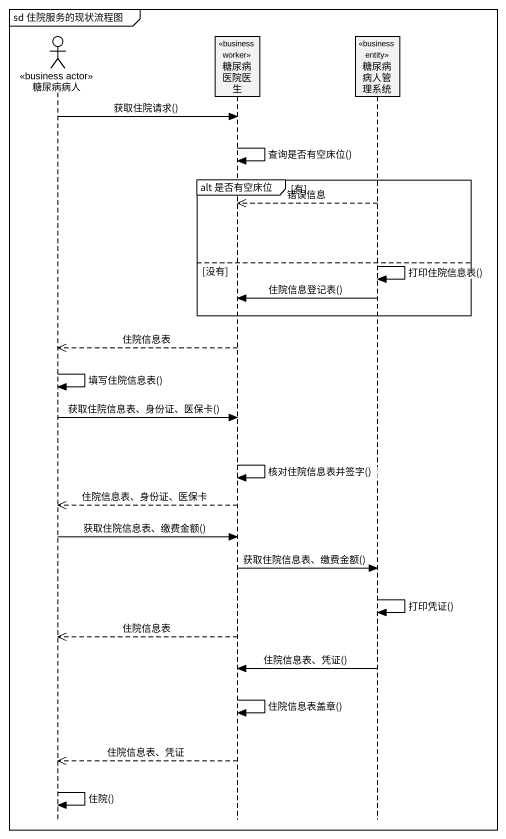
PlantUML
@startuml
mainframe sd 住院服务的现状流程图
hide footbox
actor 糖尿病病人 <<business actor>>
participant 糖尿病医院医生 <<business worker>>
participant 糖尿病病人管理系统 <<business entity>>

糖尿病病人 -> 糖尿病医院医生 : 获取住院请求()
糖尿病医院医生 -> 糖尿病医院医生 : 查询是否有空床位()
group alt 是否有空床位 [有]
  糖尿病病人管理系统 -->> 糖尿病医院医生 : 错误信息
else 没有
  糖尿病病人管理系统 -> 糖尿病病人管理系统 : 打印住院信息表()
  糖尿病病人管理系统 -> 糖尿病医院医生 : 住院信息登记表()
end
糖尿病医院医生 -->> 糖尿病病人 : 住院信息表
糖尿病病人 -> 糖尿病病人 : 填写住院信息表()
糖尿病病人 -> 糖尿病医院医生 : 获取住院信息表、身份证、医保卡()
糖尿病医院医生 -> 糖尿病医院医生 : 核对住院信息表并签字()
糖尿病医院医生 -->> 糖尿病病人 : 住院信息表、身份证、医保卡
糖尿病病人 -> 糖尿病医院医生 : 获取住院信息表、缴费金额()
糖尿病医院医生 -> 糖尿病病人管理系统 : 获取住院信息表、缴费金额()
糖尿病病人管理系统 -> 糖尿病病人管理系统 : 打印凭证()
糖尿病医院医生 -->> 糖尿病病人 : 住院信息表
糖尿病病人管理系统 -> 糖尿病医院医生 : 住院信息表、凭证()
糖尿病医院医生 -> 糖尿病医院医生 : 住院信息表盖章()
糖尿病医院医生 -->> 糖尿病病人 : 住院信息表、凭证
糖尿病病人 -> 糖尿病病人 : 住院()
@enduml
